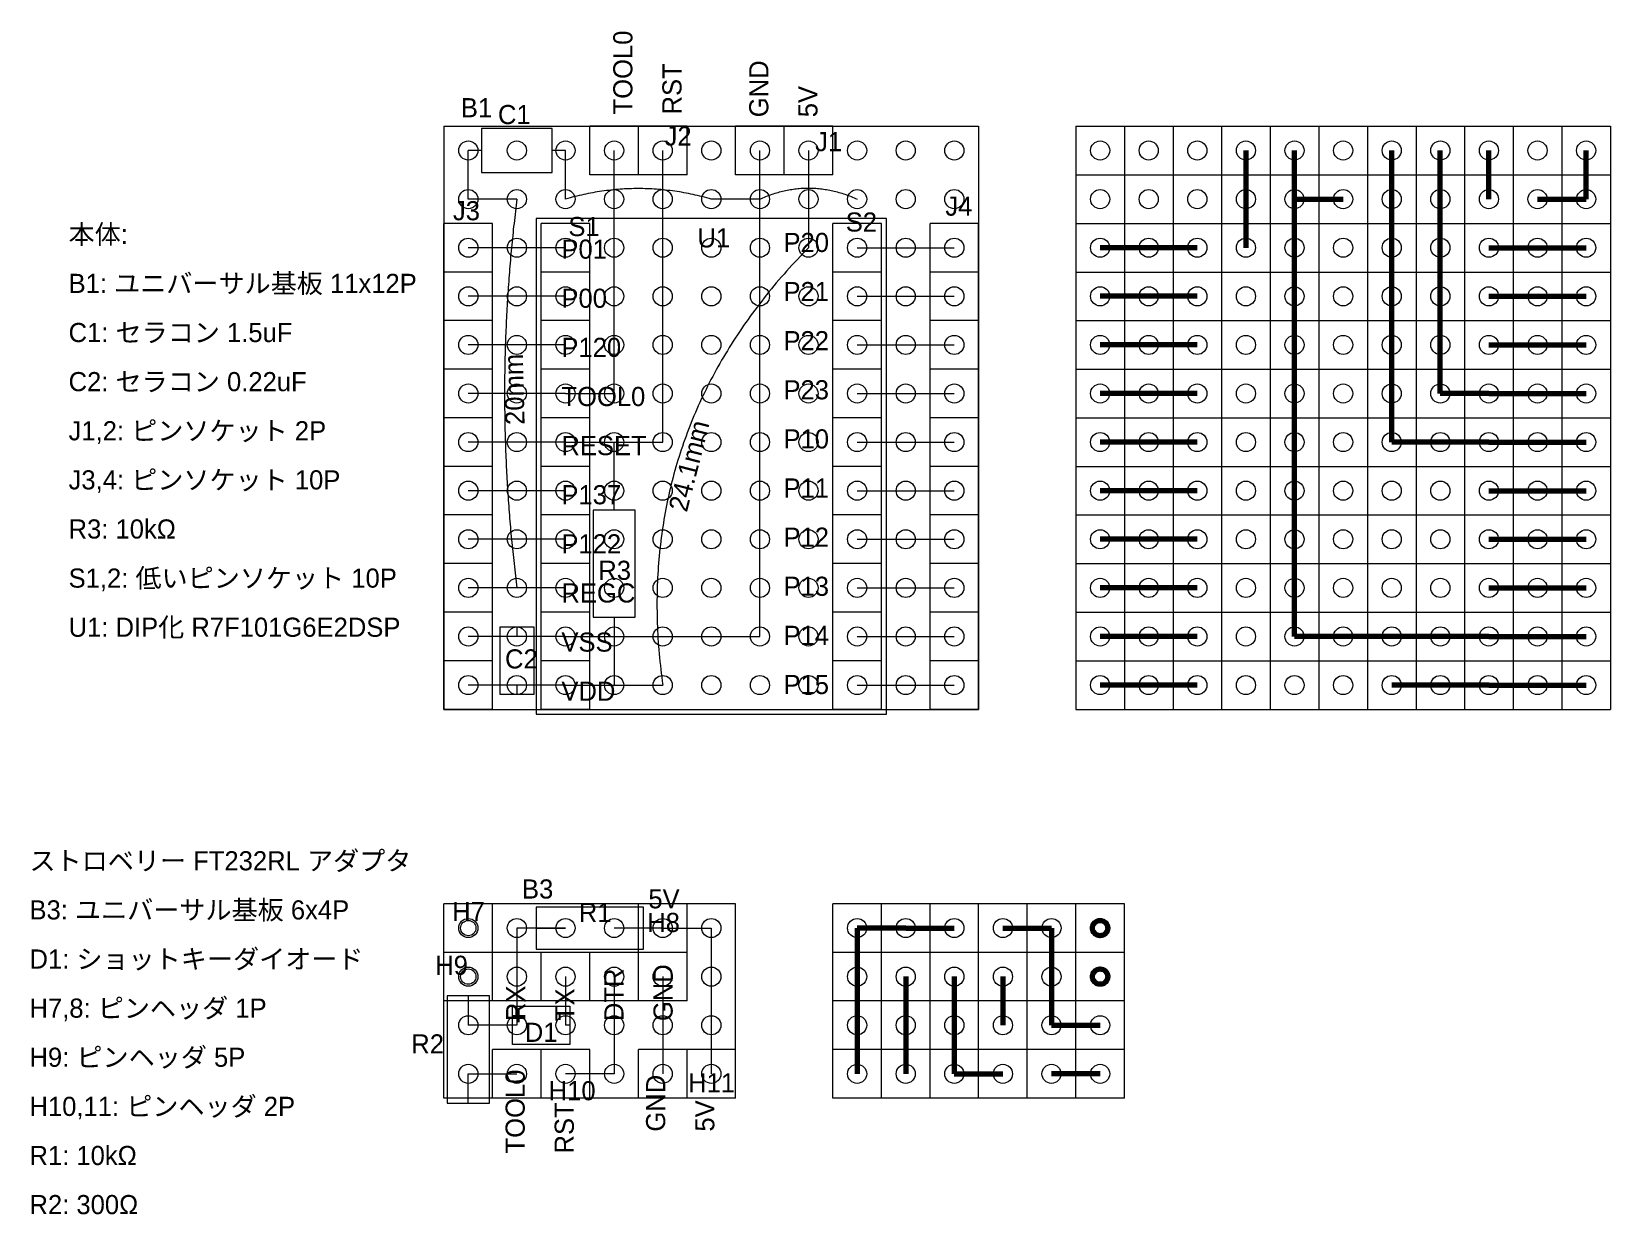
# Model space of a CAD drawing. Extents: x 80.7 to 163.2, y 56.6 to 118.4.
import ezdxf

# ---------------------------------------------------------------- set-up
doc = ezdxf.new("R2010")
doc.units = 0
doc.layers.get('0').update_dxf_attribs({"linetype": 'CONTINUOUS', "lineweight": 9})
for name, color, linetype, lineweight in [('0_GND', 7, 'CONTINUOUS', 15), ('5V line', 1, 'CONTINUOUS', 15), ('condenser', 5, 'CONTINUOUS', 15)]:
    doc.layers.add(name, color=color, linetype=linetype, lineweight=lineweight)
for name, color, linetype, lineweight, true_color in [('0_wire', 92, 'CONTINUOUS', 15, 0x00c800), ('diode', 212, 'CONTINUOUS', 15, 0xde00de), ('micon', 216, 'CONTINUOUS', 15, 0x800080), ('resister', 134, 'CONTINUOUS', 15, 0x00b1b1), ('socket_header', 56, 'CONTINUOUS', 15, 0x808000), ('universal_board', 253, 'CONTINUOUS', 15, 0xa0a0a4)]:
    doc.layers.add(name, color=color, linetype=linetype, lineweight=lineweight, true_color=true_color)
doc.styles.add('kst32b', font='kst32b')
doc.styles.add('unicode', font='unicode')

msp = doc.modelspace()

# ---------------------------------------------------------------- linework, layer by layer
at = {"layer": '0_GND'}
for p, q in [((108.58, 109.66), (108.58, 112.2)), ((118.74, 86.8), (118.74, 112.2)), ((118.74, 109.66), (116.2, 109.66)), ((106.04, 86.8), (103.5, 86.8)), ((108.58, 86.8), (106.04, 86.8)), ((108.58, 86.8), (118.74, 86.8)), ((113.66, 69.02), (113.66, 63.94))]:
    msp.add_line(p, q, dxfattribs=at)
at = {"layer": '0_GND', "lineweight": 200}
for p, q in [((146.68, 86.8), (146.68, 112.2)), ((156.84, 109.66), (156.84, 112.2)), ((146.68, 109.66), (149.22, 109.66)), ((156.84, 86.8), (146.68, 86.8)), ((156.84, 86.8), (159.38, 86.8)), ((159.38, 86.8), (161.92, 86.8)), ((126.36, 69.02), (126.36, 63.94))]:
    msp.add_line(p, q, dxfattribs=at)
at = {"layer": '0_wire'}
for p, q in [((103.5, 109.66), (103.5, 112.2)), ((111.12, 99.5), (111.12, 112.2)), ((113.66, 96.96), (113.66, 112.2)), ((106.04, 109.66), (103.5, 109.66)), ((108.58, 107.12), (103.5, 107.12)), ((123.82, 107.12), (128.9, 107.12)), ((108.58, 104.58), (103.5, 104.58)), ((123.82, 104.58), (128.9, 104.58)), ((108.58, 102.04), (103.5, 102.04)), ((123.82, 102.04), (128.9, 102.04)), ((108.58, 99.5), (103.5, 99.5)), ((108.58, 99.5), (111.12, 99.5)), ((123.82, 99.5), (128.9, 99.5)), ((108.58, 96.96), (103.5, 96.96)), ((108.58, 96.96), (113.66, 96.96)), ((123.82, 96.96), (128.9, 96.96)), ((108.58, 94.42), (103.5, 94.42)), ((123.82, 94.42), (128.9, 94.42)), ((108.58, 91.88), (103.5, 91.88)), ((123.82, 91.88), (128.9, 91.88)), ((106.04, 89.34), (103.5, 89.34)), ((108.58, 89.34), (106.04, 89.34)), ((123.82, 89.34), (128.9, 89.34)), ((123.82, 86.8), (128.9, 86.8)), ((123.82, 84.26), (128.9, 84.26)), ((108.58, 71.56), (106.04, 71.56)), ((106.04, 71.56), (106.04, 69.02)), ((106.04, 69.02), (106.04, 66.48)), ((108.58, 69.02), (108.58, 66.48)), ((111.12, 69.02), (111.12, 63.94)), ((106.04, 66.48), (103.5, 66.48)), ((103.5, 63.94), (106.04, 63.94)), ((111.12, 63.94), (108.58, 63.94))]:
    msp.add_line(p, q, dxfattribs=at)
at = {"layer": '0_wire', "lineweight": 200}
for p, q in [((151.76, 96.96), (151.76, 112.2)), ((154.3, 99.5), (154.3, 112.2)), ((161.92, 109.66), (161.92, 112.2)), ((159.38, 109.66), (161.92, 109.66)), ((141.6, 107.12), (136.52, 107.12)), ((156.84, 107.12), (161.92, 107.12)), ((141.6, 104.58), (136.52, 104.58)), ((156.84, 104.58), (161.92, 104.58)), ((141.6, 102.04), (136.52, 102.04)), ((156.84, 102.04), (161.92, 102.04)), ((141.6, 99.5), (136.52, 99.5)), ((156.84, 99.5), (154.3, 99.5)), ((156.84, 99.5), (161.92, 99.5)), ((141.6, 96.96), (136.52, 96.96)), ((156.84, 96.96), (151.76, 96.96)), ((156.84, 96.96), (161.92, 96.96)), ((141.6, 94.42), (136.52, 94.42)), ((156.84, 94.42), (161.92, 94.42)), ((141.6, 91.88), (136.52, 91.88)), ((156.84, 91.88), (161.92, 91.88)), ((141.6, 89.34), (136.52, 89.34)), ((156.84, 89.34), (159.38, 89.34)), ((159.38, 89.34), (161.92, 89.34)), ((141.6, 86.8), (136.52, 86.8)), ((141.6, 84.26), (136.52, 84.26)), ((131.44, 71.56), (133.98, 71.56)), ((133.98, 71.56), (133.98, 69.02)), ((128.9, 69.02), (128.9, 63.94)), ((131.44, 69.02), (131.44, 66.48)), ((133.98, 69.02), (133.98, 66.48)), ((133.98, 66.48), (136.52, 66.48)), ((128.9, 63.94), (131.44, 63.94)), ((136.52, 63.94), (133.98, 63.94))]:
    msp.add_line(p, q, dxfattribs=at)
at = {"layer": '0_wire'}
for centre in [(103.5, 71.56), (103.5, 69.02)]:
    msp.add_circle(centre, 0.4, dxfattribs=at)
at = {"layer": '0_wire', "lineweight": 200}
for centre in [(136.52, 71.56), (136.52, 69.02)]:
    msp.add_circle(centre, 0.4, dxfattribs=at)
at = {"layer": '5V line'}
for p, q in [((121.28, 112.2), (121.28, 109.66)), ((121.28, 109.66), (121.28, 107.12)), ((106.04, 84.26), (103.5, 84.26)), ((108.58, 84.26), (106.04, 84.26)), ((108.58, 84.26), (111.12, 84.26)), ((111.12, 84.26), (113.66, 84.26)), ((113.66, 71.56), (111.12, 71.56)), ((113.66, 71.56), (116.2, 71.56)), ((116.2, 71.56), (116.2, 63.94))]:
    msp.add_line(p, q, dxfattribs=at)
at = {"layer": '5V line', "lineweight": 200}
for p, q in [((144.14, 112.2), (144.14, 109.66)), ((144.14, 109.66), (144.14, 107.12)), ((154.3, 84.26), (151.76, 84.26)), ((156.84, 84.26), (154.3, 84.26)), ((156.84, 84.26), (159.38, 84.26)), ((159.38, 84.26), (161.92, 84.26)), ((126.36, 71.56), (123.82, 71.56)), ((123.82, 71.56), (123.82, 63.94)), ((126.36, 71.56), (128.9, 71.56))]:
    msp.add_line(p, q, dxfattribs=at)
at = {"layer": 'condenser'}
for p, q in [((107.89, 113.35), (104.19, 113.35)), ((104.19, 113.35), (104.19, 111.05)), ((107.89, 111.05), (107.89, 113.35)), ((104.19, 112.2), (103.5, 112.2)), ((108.58, 112.2), (107.89, 112.2)), ((104.19, 111.05), (107.89, 111.05)), ((106.94, 87.28), (105.14, 87.28)), ((105.14, 87.28), (105.14, 83.78)), ((106.04, 87.28), (106.04, 86.8)), ((106.94, 83.78), (106.94, 87.28)), ((106.04, 84.26), (106.04, 83.78)), ((105.14, 83.78), (106.94, 83.78))]:
    msp.add_line(p, q, dxfattribs=at)
at = {"layer": 'diode'}
for p, q in [((105.81, 65.48), (105.81, 67.48)), ((105.81, 67.48), (108.81, 67.48)), ((108.81, 67.48), (108.81, 65.48)), ((106.04, 66.48), (105.81, 66.48)), ((108.81, 66.48), (108.58, 66.48)), ((108.81, 65.48), (105.81, 65.48))]:
    msp.add_line(p, q, dxfattribs=at)
at = {"layer": 'micon'}
for p, q in [((107.05, 108.64), (107.05, 82.74)), ((125.35, 108.64), (107.05, 108.64)), ((125.35, 82.74), (125.35, 108.64)), ((107.05, 82.74), (125.35, 82.74))]:
    msp.add_line(p, q, dxfattribs=at)
at = {"layer": 'resister'}
for p, q in [((111.12, 93.41), (111.12, 96.96)), ((110.02, 93.41), (110.02, 87.81)), ((112.22, 93.41), (110.02, 93.41)), ((112.22, 87.81), (112.22, 93.41)), ((110.02, 87.81), (112.22, 87.81)), ((111.12, 87.81), (111.12, 84.26)), ((112.65, 72.66), (107.05, 72.66)), ((107.05, 72.66), (107.05, 70.46)), ((112.65, 70.46), (112.65, 72.66)), ((107.05, 71.56), (108.58, 71.56)), ((112.65, 71.56), (111.12, 71.56)), ((107.05, 70.46), (112.65, 70.46)), ((104.6, 68.01), (102.4, 68.01)), ((102.4, 68.01), (102.4, 62.41)), ((103.5, 68.01), (103.5, 66.48)), ((104.6, 62.41), (104.6, 68.01)), ((103.5, 62.41), (103.5, 63.94)), ((102.4, 62.41), (104.6, 62.41))]:
    msp.add_line(p, q, dxfattribs=at)
for points in [[(116.2, 109.66), (112.385, 110.757), (108.58, 109.66)], [(118.74, 109.66), (121.275, 110.818), (123.82, 109.66)], [(106.04, 109.66), (104.75, 99.486), (106.04, 89.34)], [(121.28, 107.12), (111.819, 97.512), (113.66, 84.26)]]:
    msp.add_open_spline(points, degree=2, dxfattribs=at)
at = {"layer": 'socket_header'}
for p, q in [((109.85, 110.93), (109.85, 113.47)), ((112.39, 113.47), (109.85, 113.47)), ((112.39, 110.93), (112.39, 113.47)), ((112.39, 110.93), (112.39, 113.47)), ((114.93, 113.47), (112.39, 113.47)), ((114.93, 110.93), (114.93, 113.47)), ((117.47, 110.93), (117.47, 113.47)), ((120.01, 113.47), (117.47, 113.47)), ((120.01, 110.93), (120.01, 113.47)), ((120.01, 110.93), (120.01, 113.47)), ((122.55, 113.47), (120.01, 113.47)), ((122.55, 110.93), (122.55, 113.47)), ((112.39, 110.93), (109.85, 110.93)), ((114.93, 110.93), (112.39, 110.93)), ((120.01, 110.93), (117.47, 110.93)), ((122.55, 110.93), (120.01, 110.93)), ((102.23, 105.85), (102.23, 108.39)), ((104.77, 108.39), (102.23, 108.39)), ((104.77, 105.85), (104.77, 108.39)), ((107.31, 105.85), (107.31, 108.39)), ((109.85, 108.39), (107.31, 108.39)), ((109.85, 105.85), (109.85, 108.39)), ((122.55, 105.85), (122.55, 108.39)), ((125.09, 108.39), (122.55, 108.39)), ((125.09, 105.85), (125.09, 108.39)), ((127.63, 105.85), (127.63, 108.39)), ((130.17, 108.39), (127.63, 108.39)), ((130.17, 105.85), (130.17, 108.39)), ((102.23, 103.31), (102.23, 105.85)), ((104.77, 105.85), (102.23, 105.85)), ((104.77, 105.85), (102.23, 105.85)), ((104.77, 103.31), (104.77, 105.85)), ((109.85, 105.85), (107.31, 105.85)), ((107.31, 103.31), (107.31, 105.85)), ((109.85, 105.85), (107.31, 105.85)), ((109.85, 103.31), (109.85, 105.85)), ((125.09, 105.85), (122.55, 105.85)), ((122.55, 103.31), (122.55, 105.85)), ((125.09, 105.85), (122.55, 105.85)), ((125.09, 103.31), (125.09, 105.85)), ((127.63, 103.31), (127.63, 105.85)), ((130.17, 105.85), (127.63, 105.85)), ((130.17, 105.85), (127.63, 105.85)), ((130.17, 103.31), (130.17, 105.85)), ((102.23, 100.77), (102.23, 103.31)), ((104.77, 103.31), (102.23, 103.31)), ((104.77, 103.31), (102.23, 103.31)), ((104.77, 100.77), (104.77, 103.31)), ((109.85, 103.31), (107.31, 103.31)), ((107.31, 100.77), (107.31, 103.31)), ((109.85, 103.31), (107.31, 103.31)), ((109.85, 100.77), (109.85, 103.31)), ((125.09, 103.31), (122.55, 103.31)), ((122.55, 100.77), (122.55, 103.31)), ((125.09, 103.31), (122.55, 103.31)), ((125.09, 100.77), (125.09, 103.31)), ((127.63, 100.77), (127.63, 103.31)), ((130.17, 103.31), (127.63, 103.31)), ((130.17, 103.31), (127.63, 103.31)), ((130.17, 100.77), (130.17, 103.31)), ((102.23, 98.23), (102.23, 100.77)), ((104.77, 100.77), (102.23, 100.77)), ((104.77, 100.77), (102.23, 100.77)), ((104.77, 98.23), (104.77, 100.77)), ((109.85, 100.77), (107.31, 100.77)), ((107.31, 98.23), (107.31, 100.77)), ((109.85, 100.77), (107.31, 100.77)), ((109.85, 98.23), (109.85, 100.77)), ((125.09, 100.77), (122.55, 100.77)), ((122.55, 98.23), (122.55, 100.77)), ((125.09, 100.77), (122.55, 100.77)), ((125.09, 98.23), (125.09, 100.77)), ((127.63, 98.23), (127.63, 100.77)), ((130.17, 100.77), (127.63, 100.77)), ((130.17, 100.77), (127.63, 100.77)), ((130.17, 98.23), (130.17, 100.77)), ((102.23, 95.69), (102.23, 98.23)), ((104.77, 98.23), (102.23, 98.23)), ((104.77, 98.23), (102.23, 98.23)), ((104.77, 95.69), (104.77, 98.23)), ((109.85, 98.23), (107.31, 98.23)), ((107.31, 95.69), (107.31, 98.23)), ((109.85, 98.23), (107.31, 98.23)), ((109.85, 95.69), (109.85, 98.23)), ((125.09, 98.23), (122.55, 98.23)), ((122.55, 95.69), (122.55, 98.23)), ((125.09, 98.23), (122.55, 98.23)), ((125.09, 95.69), (125.09, 98.23)), ((127.63, 95.69), (127.63, 98.23)), ((130.17, 98.23), (127.63, 98.23)), ((130.17, 98.23), (127.63, 98.23)), ((130.17, 95.69), (130.17, 98.23)), ((102.23, 93.15), (102.23, 95.69)), ((104.77, 95.69), (102.23, 95.69)), ((104.77, 95.69), (102.23, 95.69)), ((104.77, 93.15), (104.77, 95.69)), ((109.85, 95.69), (107.31, 95.69)), ((107.31, 93.15), (107.31, 95.69)), ((109.85, 95.69), (107.31, 95.69)), ((109.85, 93.15), (109.85, 95.69)), ((125.09, 95.69), (122.55, 95.69)), ((122.55, 93.15), (122.55, 95.69)), ((125.09, 95.69), (122.55, 95.69)), ((125.09, 93.15), (125.09, 95.69)), ((127.63, 93.15), (127.63, 95.69)), ((130.17, 95.69), (127.63, 95.69)), ((130.17, 95.69), (127.63, 95.69)), ((130.17, 93.15), (130.17, 95.69)), ((102.23, 90.61), (102.23, 93.15)), ((104.77, 93.15), (102.23, 93.15)), ((104.77, 93.15), (102.23, 93.15)), ((104.77, 90.61), (104.77, 93.15)), ((109.85, 93.15), (107.31, 93.15)), ((107.31, 90.61), (107.31, 93.15)), ((109.85, 93.15), (107.31, 93.15)), ((109.85, 90.61), (109.85, 93.15)), ((125.09, 93.15), (122.55, 93.15)), ((122.55, 90.61), (122.55, 93.15)), ((125.09, 93.15), (122.55, 93.15)), ((125.09, 90.61), (125.09, 93.15)), ((127.63, 90.61), (127.63, 93.15)), ((130.17, 93.15), (127.63, 93.15)), ((130.17, 93.15), (127.63, 93.15)), ((130.17, 90.61), (130.17, 93.15)), ((102.23, 88.07), (102.23, 90.61)), ((104.77, 90.61), (102.23, 90.61)), ((104.77, 90.61), (102.23, 90.61)), ((104.77, 88.07), (104.77, 90.61)), ((109.85, 90.61), (107.31, 90.61)), ((107.31, 88.07), (107.31, 90.61)), ((109.85, 90.61), (107.31, 90.61)), ((109.85, 88.07), (109.85, 90.61)), ((125.09, 90.61), (122.55, 90.61)), ((122.55, 88.07), (122.55, 90.61)), ((125.09, 90.61), (122.55, 90.61)), ((125.09, 88.07), (125.09, 90.61)), ((127.63, 88.07), (127.63, 90.61)), ((130.17, 90.61), (127.63, 90.61)), ((130.17, 90.61), (127.63, 90.61)), ((130.17, 88.07), (130.17, 90.61)), ((102.23, 85.53), (102.23, 88.07)), ((104.77, 88.07), (102.23, 88.07)), ((104.77, 88.07), (102.23, 88.07)), ((104.77, 85.53), (104.77, 88.07)), ((109.85, 88.07), (107.31, 88.07)), ((107.31, 85.53), (107.31, 88.07)), ((109.85, 88.07), (107.31, 88.07)), ((109.85, 85.53), (109.85, 88.07)), ((125.09, 88.07), (122.55, 88.07)), ((122.55, 85.53), (122.55, 88.07)), ((125.09, 88.07), (122.55, 88.07)), ((125.09, 85.53), (125.09, 88.07)), ((127.63, 85.53), (127.63, 88.07)), ((130.17, 88.07), (127.63, 88.07)), ((130.17, 88.07), (127.63, 88.07)), ((130.17, 85.53), (130.17, 88.07)), ((102.23, 82.99), (102.23, 85.53)), ((104.77, 85.53), (102.23, 85.53)), ((104.77, 85.53), (102.23, 85.53)), ((104.77, 82.99), (104.77, 85.53)), ((109.85, 85.53), (107.31, 85.53)), ((107.31, 82.99), (107.31, 85.53)), ((109.85, 85.53), (107.31, 85.53)), ((109.85, 82.99), (109.85, 85.53)), ((125.09, 85.53), (122.55, 85.53)), ((122.55, 82.99), (122.55, 85.53)), ((125.09, 85.53), (122.55, 85.53)), ((125.09, 82.99), (125.09, 85.53)), ((127.63, 82.99), (127.63, 85.53)), ((130.17, 85.53), (127.63, 85.53)), ((130.17, 85.53), (127.63, 85.53)), ((130.17, 82.99), (130.17, 85.53)), ((104.77, 82.99), (102.23, 82.99)), ((109.85, 82.99), (107.31, 82.99)), ((125.09, 82.99), (122.55, 82.99)), ((130.17, 82.99), (127.63, 82.99)), ((102.23, 70.29), (102.23, 72.83)), ((104.77, 72.83), (102.23, 72.83)), ((104.77, 70.29), (104.77, 72.83)), ((112.39, 70.29), (112.39, 72.83)), ((114.93, 72.83), (112.39, 72.83)), ((114.93, 70.29), (114.93, 72.83)), ((104.77, 70.29), (102.23, 70.29)), ((102.23, 67.75), (102.23, 70.29)), ((104.77, 70.29), (102.23, 70.29)), ((104.77, 67.75), (104.77, 70.29)), ((107.31, 70.29), (104.77, 70.29)), ((104.77, 67.75), (104.77, 70.29)), ((107.31, 67.75), (107.31, 70.29)), ((109.85, 70.29), (107.31, 70.29)), ((107.31, 67.75), (107.31, 70.29)), ((109.85, 67.75), (109.85, 70.29)), ((112.39, 70.29), (109.85, 70.29)), ((109.85, 67.75), (109.85, 70.29)), ((112.39, 67.75), (112.39, 70.29)), ((114.93, 70.29), (112.39, 70.29)), ((112.39, 67.75), (112.39, 70.29)), ((114.93, 70.29), (112.39, 70.29)), ((114.93, 67.75), (114.93, 70.29)), ((104.77, 67.75), (102.23, 67.75)), ((107.31, 67.75), (104.77, 67.75)), ((109.85, 67.75), (107.31, 67.75)), ((112.39, 67.75), (109.85, 67.75)), ((114.93, 67.75), (112.39, 67.75)), ((104.77, 62.67), (104.77, 65.21)), ((107.31, 65.21), (104.77, 65.21)), ((107.31, 62.67), (107.31, 65.21)), ((107.31, 62.67), (107.31, 65.21)), ((109.85, 65.21), (107.31, 65.21)), ((109.85, 62.67), (109.85, 65.21)), ((112.39, 62.67), (112.39, 65.21)), ((114.93, 65.21), (112.39, 65.21)), ((114.93, 62.67), (114.93, 65.21)), ((114.93, 62.67), (114.93, 65.21)), ((117.47, 65.21), (114.93, 65.21)), ((117.47, 62.67), (117.47, 65.21)), ((107.31, 62.67), (104.77, 62.67)), ((109.85, 62.67), (107.31, 62.67)), ((114.93, 62.67), (112.39, 62.67)), ((117.47, 62.67), (114.93, 62.67))]:
    msp.add_line(p, q, dxfattribs=at)
at = {"layer": 'universal_board'}
for p, q in [((102.23, 113.47), (102.23, 82.99)), ((102.23, 113.47), (130.17, 113.47)), ((130.17, 113.47), (130.17, 82.99)), ((135.25, 113.47), (135.25, 82.99)), ((135.25, 113.47), (163.19, 113.47)), ((137.79, 113.47), (137.79, 82.99)), ((140.33, 113.47), (140.33, 82.99)), ((142.87, 113.47), (142.87, 82.99)), ((145.41, 113.47), (145.41, 82.99)), ((147.95, 113.47), (147.95, 82.99)), ((150.49, 113.47), (150.49, 82.99)), ((153.03, 113.47), (153.03, 82.99)), ((155.57, 113.47), (155.57, 82.99)), ((158.11, 113.47), (158.11, 82.99)), ((160.65, 113.47), (160.65, 82.99)), ((163.19, 113.47), (163.19, 82.99)), ((135.25, 110.93), (163.19, 110.93)), ((135.25, 108.39), (163.19, 108.39)), ((135.25, 105.85), (163.19, 105.85)), ((135.25, 103.31), (163.19, 103.31)), ((135.25, 100.77), (163.19, 100.77)), ((135.25, 98.23), (163.19, 98.23)), ((135.25, 95.69), (163.19, 95.69)), ((135.25, 93.15), (163.19, 93.15)), ((135.25, 90.61), (163.19, 90.61)), ((135.25, 88.07), (163.19, 88.07)), ((135.25, 85.53), (163.19, 85.53)), ((102.23, 82.99), (130.17, 82.99)), ((135.25, 82.99), (163.19, 82.99)), ((102.23, 62.67), (102.23, 72.83)), ((117.47, 72.83), (102.23, 72.83)), ((117.47, 62.67), (117.47, 72.83)), ((122.55, 62.67), (122.55, 72.83)), ((137.79, 72.83), (122.55, 72.83)), ((125.09, 62.67), (125.09, 72.83)), ((127.63, 62.67), (127.63, 72.83)), ((130.17, 62.67), (130.17, 72.83)), ((132.71, 62.67), (132.71, 72.83)), ((135.25, 62.67), (135.25, 72.83)), ((137.79, 62.67), (137.79, 72.83)), ((137.79, 70.29), (122.55, 70.29)), ((137.79, 67.75), (122.55, 67.75)), ((137.79, 65.21), (122.55, 65.21)), ((117.47, 62.67), (102.23, 62.67)), ((137.79, 62.67), (122.55, 62.67))]:
    msp.add_line(p, q, dxfattribs=at)
for centre in [(103.5, 112.2), (106.04, 112.2), (108.58, 112.2), (111.12, 112.2), (113.66, 112.2), (116.2, 112.2), (118.74, 112.2), (121.28, 112.2), (123.82, 112.2), (126.36, 112.2), (128.9, 112.2), (136.52, 112.2), (139.06, 112.2), (141.6, 112.2), (144.14, 112.2), (146.68, 112.2), (149.22, 112.2), (151.76, 112.2), (154.3, 112.2), (156.84, 112.2), (159.38, 112.2), (161.92, 112.2), (103.5, 109.66), (106.04, 109.66), (108.58, 109.66), (111.12, 109.66), (113.66, 109.66), (116.2, 109.66), (118.74, 109.66), (121.28, 109.66), (123.82, 109.66), (126.36, 109.66), (128.9, 109.66), (136.52, 109.66), (139.06, 109.66), (141.6, 109.66), (144.14, 109.66), (146.68, 109.66), (149.22, 109.66), (151.76, 109.66), (154.3, 109.66), (156.84, 109.66), (159.38, 109.66), (161.92, 109.66), (103.5, 107.12), (106.04, 107.12), (108.58, 107.12), (111.12, 107.12), (113.66, 107.12), (116.2, 107.12), (118.74, 107.12), (121.28, 107.12), (123.82, 107.12), (126.36, 107.12), (128.9, 107.12), (136.52, 107.12), (139.06, 107.12), (141.6, 107.12), (144.14, 107.12), (146.68, 107.12), (149.22, 107.12), (151.76, 107.12), (154.3, 107.12), (156.84, 107.12), (159.38, 107.12), (161.92, 107.12), (103.5, 104.58), (106.04, 104.58), (108.58, 104.58), (111.12, 104.58), (113.66, 104.58), (116.2, 104.58), (118.74, 104.58), (121.28, 104.58), (123.82, 104.58), (126.36, 104.58), (128.9, 104.58), (136.52, 104.58), (139.06, 104.58), (141.6, 104.58), (144.14, 104.58), (146.68, 104.58), (149.22, 104.58), (151.76, 104.58), (154.3, 104.58), (156.84, 104.58), (159.38, 104.58), (161.92, 104.58), (103.5, 102.04), (106.04, 102.04), (108.58, 102.04), (111.12, 102.04), (113.66, 102.04), (116.2, 102.04), (118.74, 102.04), (121.28, 102.04), (123.82, 102.04), (126.36, 102.04), (128.9, 102.04), (136.52, 102.04), (139.06, 102.04), (141.6, 102.04), (144.14, 102.04), (146.68, 102.04), (149.22, 102.04), (151.76, 102.04), (154.3, 102.04), (156.84, 102.04), (159.38, 102.04), (161.92, 102.04), (103.5, 99.5), (106.04, 99.5), (108.58, 99.5), (111.12, 99.5), (113.66, 99.5), (116.2, 99.5), (118.74, 99.5), (121.28, 99.5), (123.82, 99.5), (126.36, 99.5), (128.9, 99.5), (136.52, 99.5), (139.06, 99.5), (141.6, 99.5), (144.14, 99.5), (146.68, 99.5), (149.22, 99.5), (151.76, 99.5), (154.3, 99.5), (156.84, 99.5), (159.38, 99.5), (161.92, 99.5), (103.5, 96.96), (106.04, 96.96), (108.58, 96.96), (111.12, 96.96), (113.66, 96.96), (116.2, 96.96), (118.74, 96.96), (121.28, 96.96), (123.82, 96.96), (126.36, 96.96), (128.9, 96.96), (136.52, 96.96), (139.06, 96.96), (141.6, 96.96), (144.14, 96.96), (146.68, 96.96), (149.22, 96.96), (151.76, 96.96), (154.3, 96.96), (156.84, 96.96), (159.38, 96.96), (161.92, 96.96), (103.5, 94.42), (106.04, 94.42), (108.58, 94.42), (111.12, 94.42), (113.66, 94.42), (116.2, 94.42), (118.74, 94.42), (121.28, 94.42), (123.82, 94.42), (126.36, 94.42), (128.9, 94.42), (136.52, 94.42), (139.06, 94.42), (141.6, 94.42), (144.14, 94.42), (146.68, 94.42), (149.22, 94.42), (151.76, 94.42), (154.3, 94.42), (156.84, 94.42), (159.38, 94.42), (161.92, 94.42), (103.5, 91.88), (106.04, 91.88), (108.58, 91.88), (111.12, 91.88), (113.66, 91.88), (116.2, 91.88), (118.74, 91.88), (121.28, 91.88), (123.82, 91.88), (126.36, 91.88), (128.9, 91.88), (136.52, 91.88), (139.06, 91.88), (141.6, 91.88), (144.14, 91.88), (146.68, 91.88), (149.22, 91.88), (151.76, 91.88), (154.3, 91.88), (156.84, 91.88), (159.38, 91.88), (161.92, 91.88), (103.5, 89.34), (106.04, 89.34), (108.58, 89.34), (111.12, 89.34), (113.66, 89.34), (116.2, 89.34), (118.74, 89.34), (121.28, 89.34), (123.82, 89.34), (126.36, 89.34), (128.9, 89.34), (136.52, 89.34), (139.06, 89.34), (141.6, 89.34), (144.14, 89.34), (146.68, 89.34), (149.22, 89.34), (151.76, 89.34), (154.3, 89.34), (156.84, 89.34), (159.38, 89.34), (161.92, 89.34), (103.5, 86.8), (106.04, 86.8), (108.58, 86.8), (111.12, 86.8), (113.66, 86.8), (116.2, 86.8), (118.74, 86.8), (121.28, 86.8), (123.82, 86.8), (126.36, 86.8), (128.9, 86.8), (136.52, 86.8), (139.06, 86.8), (141.6, 86.8), (144.14, 86.8), (146.68, 86.8), (149.22, 86.8), (151.76, 86.8), (154.3, 86.8), (156.84, 86.8), (159.38, 86.8), (161.92, 86.8), (103.5, 84.26), (106.04, 84.26), (108.58, 84.26), (111.12, 84.26), (113.66, 84.26), (116.2, 84.26), (118.74, 84.26), (121.28, 84.26), (123.82, 84.26), (126.36, 84.26), (128.9, 84.26), (128.9, 84.26), (136.52, 84.26), (139.06, 84.26), (141.6, 84.26), (144.14, 84.26), (146.68, 84.26), (149.22, 84.26), (151.76, 84.26), (154.3, 84.26), (156.84, 84.26), (159.38, 84.26), (161.92, 84.26), (161.92, 84.26), (103.5, 71.56), (106.04, 71.56), (108.58, 71.56), (111.12, 71.56), (113.66, 71.56), (116.2, 71.56), (123.82, 71.56), (126.36, 71.56), (128.9, 71.56), (131.44, 71.56), (133.98, 71.56), (136.52, 71.56), (103.5, 69.02), (106.04, 69.02), (108.58, 69.02), (111.12, 69.02), (113.66, 69.02), (116.2, 69.02), (123.82, 69.02), (126.36, 69.02), (128.9, 69.02), (131.44, 69.02), (133.98, 69.02), (136.52, 69.02), (103.5, 66.48), (106.04, 66.48), (108.58, 66.48), (111.12, 66.48), (113.66, 66.48), (116.2, 66.48), (123.82, 66.48), (126.36, 66.48), (128.9, 66.48), (131.44, 66.48), (133.98, 66.48), (136.52, 66.48), (103.5, 63.94), (106.04, 63.94), (108.58, 63.94), (111.12, 63.94), (113.66, 63.94), (116.2, 63.94), (123.82, 63.94), (126.36, 63.94), (128.9, 63.94), (131.44, 63.94), (133.98, 63.94), (136.52, 63.94)]:
    msp.add_circle(centre, 0.5, dxfattribs=at)

# ---------------------------------------------------------------- texts
at = {"char_height": 1, "attachment_point": 4, "line_spacing_factor": 1.54, "style": 'kst32b'}
for s, insert, width in [('本体:\\PB1: ユニバーサル基板 11x12P\\PC1: セラコン 1.5uF\\PC2: セラコン 0.22uF\\PJ1,2: ピンソケット 2P\\PJ3,4: ピンソケット 10P\\PR3: 10kΩ\\PS1,2: 低いピンソケット 10P\\PU1: DIP化 R7F101G6E2DSP', (82.61, 97.5), 18.62667), ('ストロベリー FT232RL アダプタ\\PB3: ユニバーサル基板 6x4P\\PD1: ショットキーダイオード\\PH7,8: ピンヘッダ 1P\\PH9: ピンヘッダ 5P\\PH10,11: ピンヘッダ 2P\\PR1: 10kΩ\\PR2: 300Ω', (80.566, 66.084), 19.59444)]:
    msp.add_mtext(s, dxfattribs=dict(at, insert=insert, width=width))
at = {"layer": 'condenser', "style": 'kst32b'}
for s, p in [('C1', (105.05, 113.58)), ('C2', (105.419, 85.128))]:
    msp.add_text(s, height=1, dxfattribs=at).set_placement(p)
at = {"layer": 'diode', "style": 'kst32b'}
msp.add_text('D1', height=1, dxfattribs=at).set_placement((106.452, 65.611))
at = {"layer": 'diode', "char_height": 1, "width": 0.44444, "attachment_point": 4, "rotation": 90, "line_spacing_factor": 1.54, "style": 'unicode'}
for s, insert in [('+', (106.11, 66.575)), ('-', (108.159, 66.687))]:
    msp.add_mtext(s, dxfattribs=dict(at, insert=insert))
at = {"layer": 'micon', "style": 'kst32b'}
msp.add_text('U1', height=1, dxfattribs=at).set_placement((115.476, 107.135))
at = {"layer": 'resister', "style": 'kst32b'}
for s, p in [('R1', (109.274, 71.876)), ('R2', (100.521, 65.004))]:
    msp.add_text(s, height=1, dxfattribs=at).set_placement(p)
at = {"layer": 'resister', "char_height": 1, "attachment_point": 4, "line_spacing_factor": 1.54, "style": 'kst32b'}
for s, insert, width, rotation in [('20mm', (105.952, 97.857), 2.91111, 91.4187), ('24.1mm', (114.435, 93.381), 4.03, 75.6543)]:
    msp.add_mtext(s, dxfattribs=dict(at, insert=insert, width=width, rotation=rotation))
at = {"layer": 'resister', "insert": (110.296, 90.252), "char_height": 1, "width": 1.27111, "attachment_point": 4, "line_spacing_factor": 1.54, "style": 'kst32b'}
msp.add_mtext('R3', dxfattribs=at)
at = {"layer": 'socket_header', "style": 'kst32b'}
for s, p in [('J2', (113.76, 112.459)), ('J1', (121.628, 112.163)), ('J4', (128.431, 108.791)), ('J3', (102.698, 108.554)), ('S2', (123.226, 107.963)), ('S1', (108.732, 107.726)), ('H7', (102.655, 71.924)), ('H8', (112.852, 71.352)), ('H9', (101.77, 69.114)), ('H10', (107.701, 62.559)), ('H11', (114.986, 62.975))]:
    msp.add_text(s, height=1, dxfattribs=at).set_placement(p)
at = {"layer": 'socket_header', "char_height": 1, "attachment_point": 4, "rotation": 90, "line_spacing_factor": 1.54, "style": 'kst32b'}
for s, insert, width in [('TOOL0\\PRST', (112.867, 114.085), 3.66), ('GND\\P5V', (119.972, 113.938), 2.02111), ('RX\\PTX\\PDTR\\PGND', (109.835, 66.695), 2.09111), ('TOOL0\\PRST', (107.239, 59.778), 3.66), ('GND\\P5V', (114.581, 60.921), 2.02111)]:
    msp.add_mtext(s, dxfattribs=dict(at, insert=insert, width=width))
at = {"layer": 'socket_header', "char_height": 1, "attachment_point": 4, "line_spacing_factor": 1.54, "style": 'kst32b'}
for s, insert, width in [('P01\\PP00\\PP120\\PTOOL0\\PRESET\\PP137\\PP122\\PREGC\\PVSS\\PVDD', (108.366, 95.493), 3.73111), ('P20\\PP21\\PP22\\PP23\\PP10\\PP11\\PP12\\PP13\\PP14\\PP15', (119.972, 95.836), 2.12667), ('5V', (112.911, 73.084), 1.27111)]:
    msp.add_mtext(s, dxfattribs=dict(at, insert=insert, width=width))
at = {"layer": 'universal_board', "style": 'kst32b'}
for s, p in [('B1', (103.112, 113.938)), ('B3', (106.306, 73.102))]:
    msp.add_text(s, height=1, dxfattribs=at).set_placement(p)

doc.saveas('drawing.dxf')
